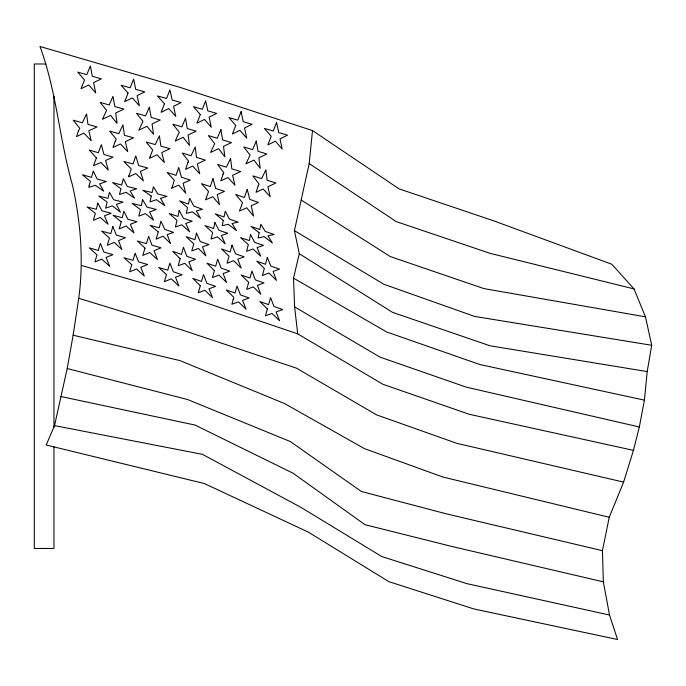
<?xml version="1.0" encoding="UTF-8"?>
<svg xmlns="http://www.w3.org/2000/svg" width="686" height="686" viewBox="0 0 686 686"><rect width="100%" height="100%" fill="white"/><g stroke="black" fill="none" stroke-linecap="round" stroke-linejoin="round"><path stroke-width="1.03" d="M78.753 298.281C83.829 260.629 80.725 222.333 72.536 185.349C59.408 139.592 56.629 91.392 39.985 46.485L180.212 87.431L312.516 130.572L399.089 188.882L493.088 220.609L611.818 264.247L634.027 288.926L645.457 316.829L651.7 345.264L647.207 371.58L644.42 400.152L639.326 426.992L633.452 450.359L623.591 482.112L609.237 517.278L602.437 550.678L603.337 581.848L609.52 615.025L617.554 639.515L473.82 608.936L388.833 581.651L308.477 532.182L204.291 483.527L46.194 445.008L54.528 425.594L67.211 368.536L73.128 335.205L78.753 298.281L182.613 330.155L296.455 368.15L376.563 414.867L456.765 443.31L623.591 482.112M633.452 450.359L469.215 414.275L382.848 384.254L297.69 333.85L294.62 306.899L293.522 278.13L299.285 253.726L294.423 230.642L309.189 163.594L312.516 130.572M171.646 188.101L178.729 185.143L185.7 193.169L183.119 183.231L190.228 180.126L181.438 177.194L178.72 167.427L176.01 175.376L167.187 172.495L174.33 180.289L171.86 188.178M116.817 123.103L110.609 115.394L102.394 119.27L106.622 110.42L100.165 102.386L109.237 104.958L112.941 96.366L114.836 106.544L123.909 109.117L115.694 112.993L117.023 123.094M45.833 63.987L34.3 63.987L34.3 548.457L53.971 548.457L53.971 446.629M108.945 265.568L109.563 266.125L101.794 259.154L94.925 261.923L97 254.84L89.231 247.86L98.278 250.459L100.379 243.333L103.869 252.071L112.916 254.669L106.047 257.439L109.34 265.576M651.7 345.264L474.729 316.452L383.954 284.304L294.423 230.642M647.207 371.58L490.07 345.795L392.512 312.344L299.285 253.726M645.457 316.829L483.879 288.583L390.274 256.564L301.274 200.072M54.528 425.594L202.481 454.355L300.914 507.348L381.69 556.5L466.866 583.64L609.52 615.025M60.865 396.517L195.03 425.063L293.102 473.237L364.978 524.687L452.297 546.571L603.337 581.848M644.42 400.152L479.814 364.515L386.561 331.93L293.522 278.13M639.326 426.992L466.351 387.17L380.027 357.123L294.62 306.899M602.437 550.678L445.78 513.703L361.342 491.476L290.35 441.561L187.518 399.501L67.211 368.536M73.128 335.205L179.989 360.613L284.587 403.557L364.515 448.661L442.899 477.036L609.237 517.278M634.027 288.926L490.13 253.357L396.208 221.578L309.189 163.594M81.497 265.482L176.413 292.793L297.69 333.85M53.971 96.134L53.971 427.335M179.097 210.996L177.991 216.45L169.228 213.492L177.005 220.472L175.419 226.972L181.807 224.776L189.585 231.757L185.76 223.43L192.157 221.244L183.402 218.285L179.2 210.431L179.097 210.996M214.855 222.53L213.646 228.524L204.891 225.565L212.669 232.537L211.074 239.037L217.471 236.85L225.214 243.864L221.424 235.495L227.821 233.309L219.066 230.35L214.855 222.53M250.536 234.569L249.31 240.589L240.554 237.63L248.332 244.61L246.583 251.316L253.074 249.001L260.663 256.212L257.087 247.569L263.484 245.382L254.72 242.424L250.536 234.569M186.523 212.257L186.309 213.32L192.457 211.863L200.561 218.294L196.299 210.894L202.507 209.324L193.778 206.092L189.696 198.323L188.384 204.094L179.655 200.861L187.57 207.661L186.523 212.257M223.25 220.42L222.213 225.651L228.301 224.322L236.464 230.625L232.057 223.499L238.145 222.161L229.364 219.04L225.282 211.271L223.97 217.042L215.241 213.809L223.25 220.42M259.154 232.751L258.108 237.982L264.196 236.653L272.359 242.964L267.96 235.83L274.048 234.492L265.242 231.422L260.869 224.228L259.797 229.518L250.99 226.44L259.154 232.751M142.577 199.652L141.325 205.697L132.064 203.408L140.459 209.564L138.795 216.159L145.466 213.612L153.561 220.155L149.582 212.034L156.254 209.487L147.053 207.112L142.577 199.652M97.764 203.185L96.374 209.29L87.113 206.992L95.328 213.32L93.433 220.317L100.267 217.436L108.122 224.288L104.452 215.807L111.149 213.295L102.025 210.808L97.764 203.185M109.426 192.346L108.019 198.34L98.767 196.033L107.119 202.096L105.661 208.167L112.281 205.843L120.487 212.128L116.371 204.411L122.983 202.087L113.739 199.772L109.426 192.346M120.847 188.71L119.536 194.481L126.061 192.294L134.482 198.1L130.091 190.948L136.608 188.77L127.373 186.532L123.343 178.669L121.705 185.066L112.59 182.596L120.847 188.71M151.272 196.102L149.96 201.873L156.477 199.686L164.803 205.723L160.507 198.34L166.938 196.393L157.789 193.924L153.398 186.772L152.086 192.534L142.842 190.305L151.272 196.102M196.496 233.12L194.875 239.688L186.172 236.687L193.778 243.882L191.771 250.93L198.391 248.435L205.851 255.818L202.473 246.891L208.956 244.568L200.261 241.549L196.496 233.12M128.831 176.019L128.625 176.834L135.845 173.584L143.391 180.864L140.398 171.457L147.764 168.019L138.641 165.532L135.802 155.919L132.998 163.988L123.866 161.502L131.275 168.97L128.831 176.019M121.216 221.835L119.21 228.884L126.104 226.037L133.984 232.88L130.34 224.296L137.003 221.741L127.879 219.271L123.883 211.142L122.237 217.745L113.104 215.284L121.216 221.835M158.252 231.885L156.125 239.105L163.079 236.173L170.557 243.53L167.17 234.621L173.567 232.4L164.82 229.45L160.918 221.201L159.272 227.803L150.14 225.334L158.252 231.885M89.214 185.563L88.734 187.389L95.388 185.289L103.706 191.188L99.556 183.874L106.296 181.567L97.155 178.977L93.262 171.054L91.504 177.365L82.354 174.776L90.406 181.276L89.214 185.563M231.971 245.176L230.179 251.959L221.484 248.949L229.073 256.152L227.066 263.218L233.686 260.714L241.146 268.097L237.776 259.171L244.259 256.847L235.564 253.829L231.971 245.176M267.274 257.456L265.482 264.239L256.778 261.22L264.376 268.44L262.369 275.498L268.981 273.002L276.458 280.36L273.071 271.459L279.562 269.118L270.859 266.099L267.274 257.456M233.189 299.568L231.859 304.258L238.471 301.857L246 309.189L242.561 300.374L249.181 297.964L240.452 294.92L237.039 286.071L235.058 293.033L226.32 289.981L233.832 297.321L233.189 299.568M267.377 308.897L265.413 315.826L272.025 313.433L279.545 320.756L276.115 311.95L282.726 309.549L273.988 306.496L270.576 297.664L268.595 304.618L259.857 301.566L267.377 308.897M200.295 285.736L198.314 292.682L204.934 290.272L212.446 297.621L209.024 288.789L215.644 286.379L206.915 283.327L203.502 274.486L201.521 281.44L192.792 278.387L200.295 285.736M214.409 270.567L212.403 277.573L219.031 275.112L226.526 282.469L223.139 273.594L229.776 271.133L221.055 268.089L217.702 259.171L215.661 266.219L206.949 263.175L214.409 270.567M248.684 282.349L246.677 289.355L253.314 286.894L260.8 294.243L257.413 285.376L264.05 282.915L255.321 279.888L251.951 270.996L249.927 278.019L241.198 275L248.684 282.349M112.83 226.543L110.78 233.609L101.648 231.113L109.486 238.008L107.256 245.305L114.228 242.398L121.894 249.507L118.532 240.606L125.504 237.699L116.414 235.152L112.83 226.543M180.161 258.742L178.12 265.791L184.774 263.313L192.243 270.687L188.882 261.778L195.527 259.299L186.815 256.264L183.462 247.337L181.421 254.386L172.709 251.35L180.161 258.742M131.746 264.685L129.663 271.785L136.54 269.006L144.3 275.995L140.793 267.291L147.661 264.513L138.615 261.915L135.125 253.177L133.024 260.311L123.977 257.713L131.746 264.685M169.391 264.633L167.77 270.164L158.723 267.557L166.484 274.554L164.4 281.646L171.277 278.868L178.909 286.036L175.496 277.195L182.116 274.786L173.352 271.776L169.879 263.021L169.391 264.633M145.02 248.118L142.791 255.415L149.762 252.508L157.428 259.617L154.067 250.716L161.039 247.809L151.992 245.211L148.622 236.301L146.392 243.607L137.346 241L145.02 248.118M187.904 162.462L185.563 169.408L192.68 166.063L199.755 173.807L197.319 163.877L205.354 160.104L196.548 157.403L195.184 146.967L191.085 155.739L182.262 153.047L188.513 161.176L187.904 162.462M223.079 174.133L220.806 180.872L227.924 177.52L234.998 185.263L232.597 175.316L240.632 171.543L231.825 168.842L230.565 158.363L226.389 167.17L217.582 164.469L223.799 172.623L223.079 174.133M258.245 185.803L256.05 192.329L263.167 188.976L270.241 196.719L267.874 186.764L275.909 182.982L267.103 180.281L265.859 169.794L261.666 178.609L252.86 175.908L259.076 184.062L258.245 185.803M212.977 178.652L210.268 186.601L201.478 183.668L208.553 191.566L205.543 199.849L212.763 196.659L219.529 204.694L217.256 194.61L224.476 191.36L215.696 188.418L212.977 178.652M247.234 189.396L244.396 197.508L235.692 194.455L242.51 202.696L239.448 211.099L246.72 207.798L253.528 216.039L251.205 205.749L258.468 202.439L249.773 199.394L247.234 189.396M150.08 156.82L149.565 158.312L156.965 154.822L164.331 162.436L161.759 152.566L169.957 148.716L160.858 146.152L159.409 135.768L155.242 144.566L146.152 142.002L152.669 150.002L150.08 156.82M78.496 130.915L76.472 136.617L83.898 133.127L91.187 140.767L88.863 130.786L97.052 126.936L87.962 124.372L86.582 113.945L82.354 122.777L73.282 120.204L79.765 128.222L78.496 130.915M115.239 141.187L113.01 147.473L120.427 143.974L127.725 151.615L125.315 141.676L133.504 137.826L124.415 135.262L122.957 124.869L118.789 133.676L109.7 131.112L116.217 139.112L115.239 141.187M96.374 157.943L93.485 165.695L100.962 162.453L108.268 170.068L105.575 160.447L113.053 157.205L103.946 154.453L101.365 144.677L98.321 152.755L89.223 150.002L96.374 157.943M200.295 114.571L196.985 123.137L204.497 119.433L211.271 127.287L209.136 117.135L216.639 113.422L207.798 110.858L205.654 100.705L202.344 109.28L193.503 106.716L200.295 114.571M241.12 111.586L237.81 120.153L228.97 117.589L235.761 125.444L232.425 134.019L239.946 130.306L246.72 138.169L244.593 128.008L252.105 124.303L243.264 121.739L241.12 111.586M276.587 122.46L273.268 131.026L264.436 128.462L271.21 136.325L267.874 144.9L275.395 141.187L282.16 149.051L280.034 138.889L287.554 135.176L278.722 132.612L276.587 122.46M82.354 85.381L81.042 88.726L88.768 84.953L95.714 92.893L93.579 82.62L101.374 78.847L92.353 76.275L90.363 66.002L86.779 74.68L77.758 72.107L84.558 80.048L82.354 85.381M128.042 93.082L124.663 101.665L132.364 97.918L139.352 105.738L137.114 95.603L144.806 91.855L135.734 89.334L133.641 79.173L130.126 87.782L121.07 85.261L128.042 93.082M164.469 103.766L161.09 112.35L168.79 108.602L175.779 116.423L173.541 106.287L181.173 102.548L172.16 100.019L169.922 89.883L166.552 98.467L157.48 95.946L164.469 103.766M185.529 118.266L181.824 126.859L172.906 124.217L179.295 132.287L175.196 141.067L183.188 137.303L189.482 145.415L188.118 134.979L196.11 131.215L187.278 128.522L185.529 118.266M220.901 129.663L217.205 138.255L208.381 135.562L214.675 143.683L210.585 152.464L218.568 148.699L224.862 156.811L223.499 146.367L231.491 142.602L222.658 139.918L220.901 129.663M256.272 141.067L252.585 149.642L243.762 146.958L250.056 155.07L245.931 163.868L253.949 160.087L260.174 168.242L258.888 157.763L266.871 153.998L258.047 151.306L256.272 141.067M149.351 107.265L145.586 115.883L136.523 113.31L142.98 121.345L138.812 130.16L147.001 126.293L153.527 134.302L152.069 123.909L160.267 120.041L151.194 117.469L149.351 107.265"/></g></svg>
